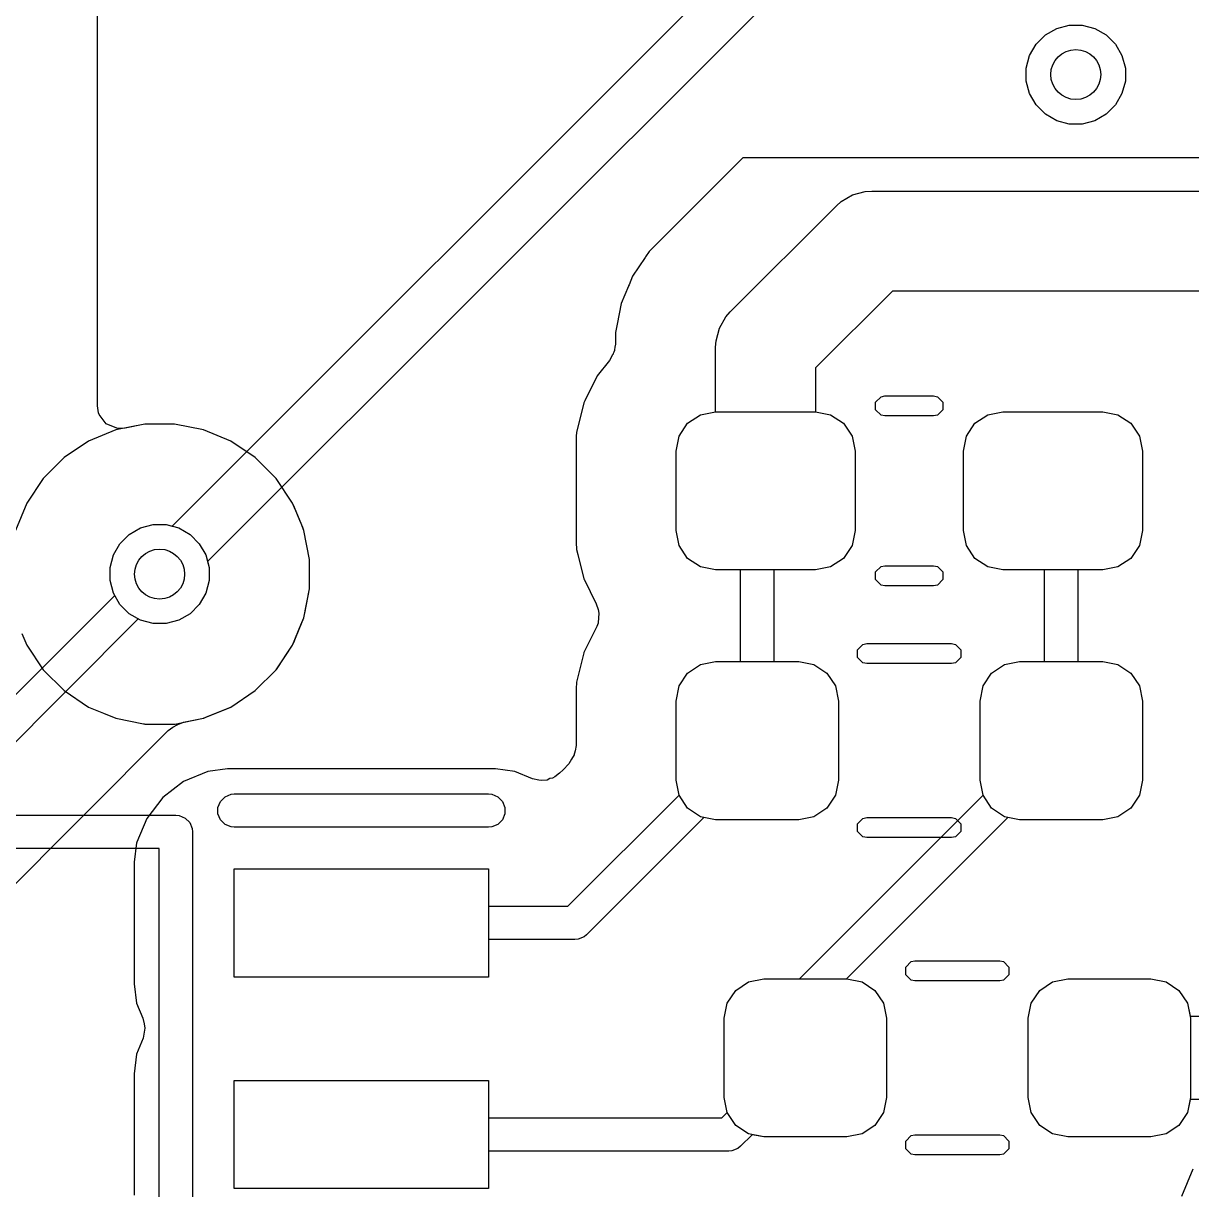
# Model space of a CAD drawing. Header units: inches. Extents: x 1.3 to 5.24, y -7.03 to -1.12.
# Drawn here: x 2.3497 to 2.6258, y -5.8542 to -5.5784 of the extents above; entities that cross this region are included whole.
import ezdxf

# ---------------------------------------------------------------- set-up
doc = ezdxf.new("R2010")
doc.units = ezdxf.units.IN
doc.header["$MEASUREMENT"] = 0
for name, color, linetype, true_color in [('B.Cu', 153, 'CONTINUOUS', 0x4d7fc4), ('B.Mask', 4, 'CONTINUOUS', 0x02ffee), ('B.Paste', 132, 'CONTINUOUS', 0x00c2c2), ('B.Silkscreen', 31, 'CONTINUOUS', 0xe8b2a7), ('F.Cu', 13, 'CONTINUOUS', 0xc83434), ('In1.Cu', 91, 'CONTINUOUS', 0x7fc87f), ('In2.Cu', 33, 'CONTINUOUS', 0xce7d2c)]:
    doc.layers.add(name, color=color, linetype=linetype, true_color=true_color)

msp = doc.modelspace()

# ---------------------------------------------------------------- linework, layer by layer
at = {"layer": 'B.Cu', "linetype": 'CONTINUOUS'}
for p, q in [((2.51974, -5.61024), (2.49756, -5.63242)), ((2.77559, -5.61024), (2.51974, -5.61024)), ((2.54301, -5.62055), (2.54568, -5.61901)), ((2.54568, -5.61901), (2.54866, -5.61821)), ((2.54866, -5.61821), (2.5502, -5.61811)), ((2.5502, -5.61811), (2.93307, -5.61811)), ((2.51675, -5.64667), (2.54185, -5.62157)), ((2.54185, -5.62157), (2.54301, -5.62055)), ((2.49756, -5.63242), (2.49673, -5.63366)), ((2.49665, -5.63378), (2.49368, -5.63823)), ((2.49673, -5.63366), (2.49665, -5.63378)), ((2.49665, -5.63378), (2.49665, -5.63378)), ((2.49673, -5.63366), (2.49673, -5.63366)), ((2.49368, -5.63823), (2.49284, -5.64026)), ((2.49272, -5.64055), (2.49101, -5.64468)), ((2.49284, -5.64026), (2.49272, -5.64054)), ((2.49272, -5.64054), (2.49272, -5.64055)), ((2.49272, -5.64055), (2.49272, -5.64055)), ((2.49284, -5.64026), (2.49284, -5.64026)), ((2.55509, -5.64173), (2.53691, -5.65991)), ((2.92818, -5.64173), (2.55509, -5.64173)), ((2.49101, -5.64468), (2.49003, -5.64959)), ((2.49101, -5.64468), (2.49101, -5.64468)), ((2.49101, -5.64468), (2.49101, -5.64468)), ((2.49101, -5.64468), (2.49101, -5.64468)), ((2.51573, -5.64783), (2.51675, -5.64667)), ((2.51419, -5.6505), (2.51573, -5.64783)), ((2.49003, -5.64959), (2.48965, -5.65153)), ((2.48965, -5.65153), (2.48965, -5.6541)), ((2.49003, -5.64959), (2.49003, -5.64959)), ((2.51339, -5.65348), (2.51419, -5.6505)), ((2.4895, -5.65501), (2.48939, -5.65567)), ((2.48964, -5.65431), (2.4895, -5.65501)), ((2.48965, -5.6541), (2.48962, -5.65424)), ((2.48962, -5.65424), (2.48964, -5.65431)), ((2.51329, -5.65502), (2.51339, -5.65348)), ((2.48891, -5.65685), (2.48824, -5.65812)), ((2.48906, -5.65663), (2.48891, -5.65685)), ((2.4891, -5.65653), (2.48906, -5.65663)), ((2.48921, -5.65616), (2.4891, -5.65653)), ((2.48936, -5.65576), (2.48921, -5.65616)), ((2.48939, -5.65567), (2.48936, -5.65576)), ((2.51329, -5.67028), (2.51329, -5.65502)), ((2.48824, -5.65812), (2.48532, -5.66175)), ((2.53691, -5.65991), (2.53691, -5.67028)), ((2.48532, -5.66175), (2.48237, -5.6677)), ((2.48532, -5.66175), (2.48532, -5.66175)), ((2.48532, -5.66175), (2.48532, -5.66175)), ((2.48214, -5.66818), (2.4804, -5.67515)), ((2.48237, -5.6677), (2.48214, -5.66818)), ((2.48214, -5.66818), (2.48214, -5.66818)), ((2.48237, -5.6677), (2.48237, -5.6677)), ((2.50668, -5.67301), (2.50971, -5.67099)), ((2.50971, -5.67099), (2.51329, -5.67028)), ((2.53691, -5.67028), (2.54049, -5.67099)), ((2.54049, -5.67099), (2.54352, -5.67301)), ((2.57459, -5.67301), (2.57762, -5.67099)), ((2.57762, -5.67099), (2.5812, -5.67028)), ((2.5812, -5.67028), (2.60482, -5.67028)), ((2.60482, -5.67028), (2.6084, -5.67099)), ((2.6084, -5.67099), (2.61143, -5.67301)), ((2.3784, -5.67321), (2.37155, -5.67457)), ((2.38538, -5.67321), (2.3784, -5.67321)), ((2.3784, -5.67321), (2.3784, -5.67321)), ((2.3784, -5.67321), (2.3784, -5.67321)), ((2.39223, -5.67457), (2.38538, -5.67321)), ((2.38538, -5.67321), (2.38538, -5.67321)), ((2.38538, -5.67321), (2.38538, -5.67321)), ((2.50465, -5.67605), (2.50668, -5.67301)), ((2.54352, -5.67301), (2.54555, -5.67605)), ((2.57256, -5.67605), (2.57459, -5.67301)), ((2.61143, -5.67301), (2.61346, -5.67605)), ((2.37155, -5.67457), (2.3651, -5.67724)), ((2.37155, -5.67457), (2.37155, -5.67457)), ((2.37155, -5.67457), (2.37155, -5.67457)), ((2.39868, -5.67724), (2.39223, -5.67457)), ((2.39223, -5.67457), (2.39223, -5.67457)), ((2.39223, -5.67457), (2.39223, -5.67457)), ((2.48036, -5.67583), (2.4803, -5.67674)), ((2.4803, -5.67674), (2.4803, -5.67674)), ((2.4803, -5.67674), (2.4803, -5.67676)), ((2.4803, -5.67676), (2.4803, -5.67676)), ((2.4803, -5.67676), (2.4803, -5.70123)), ((2.48039, -5.6754), (2.48036, -5.67583)), ((2.48036, -5.67583), (2.48036, -5.67583)), ((2.4804, -5.67515), (2.48039, -5.6754)), ((2.50394, -5.67963), (2.50465, -5.67605)), ((2.54555, -5.67605), (2.54626, -5.67963)), ((2.57185, -5.67963), (2.57256, -5.67605)), ((2.61346, -5.67605), (2.61417, -5.67963)), ((2.3651, -5.67724), (2.35929, -5.68112)), ((2.3651, -5.67724), (2.3651, -5.67724)), ((2.3651, -5.67724), (2.3651, -5.67724)), ((2.40449, -5.68112), (2.39868, -5.67724)), ((2.39868, -5.67724), (2.39868, -5.67724)), ((2.39868, -5.67724), (2.39868, -5.67724)), ((2.39868, -5.67724), (2.39868, -5.67724)), ((2.39868, -5.67724), (2.39868, -5.67724)), ((2.50394, -5.69833), (2.50394, -5.67963)), ((2.54626, -5.67963), (2.54626, -5.69833)), ((2.57185, -5.69833), (2.57185, -5.67963)), ((2.61417, -5.67963), (2.61417, -5.69833)), ((2.35929, -5.68112), (2.35435, -5.68606)), ((2.35929, -5.68112), (2.35929, -5.68112)), ((2.35929, -5.68112), (2.35929, -5.68112)), ((2.40943, -5.68606), (2.40449, -5.68112)), ((2.40449, -5.68112), (2.40449, -5.68112)), ((2.40449, -5.68112), (2.40449, -5.68112)), ((2.35435, -5.68606), (2.35047, -5.69187)), ((2.35435, -5.68606), (2.35435, -5.68606)), ((2.35435, -5.68606), (2.35435, -5.68606)), ((2.41331, -5.69187), (2.40943, -5.68606)), ((2.40943, -5.68606), (2.40943, -5.68606)), ((2.40943, -5.68606), (2.40943, -5.68606)), ((2.35047, -5.69187), (2.3478, -5.69832)), ((2.35047, -5.69187), (2.35047, -5.69187)), ((2.35047, -5.69187), (2.35047, -5.69187)), ((2.41453, -5.69483), (2.41331, -5.69187)), ((2.41331, -5.69187), (2.41331, -5.69187)), ((2.4157, -5.69765), (2.41453, -5.69483)), ((2.3747, -5.69929), (2.37737, -5.69775)), ((2.37737, -5.69775), (2.38035, -5.69695)), ((2.38035, -5.69695), (2.38343, -5.69695)), ((2.38343, -5.69695), (2.38641, -5.69775)), ((2.38641, -5.69775), (2.38908, -5.69929)), ((2.41598, -5.69832), (2.4157, -5.69765)), ((2.41734, -5.70517), (2.41598, -5.69832)), ((2.41598, -5.69832), (2.41598, -5.69832)), ((2.50465, -5.70191), (2.50394, -5.69833)), ((2.54626, -5.69833), (2.54555, -5.70191)), ((2.57256, -5.70191), (2.57185, -5.69833)), ((2.61417, -5.69833), (2.61346, -5.70191)), ((2.37098, -5.70414), (2.37252, -5.70147)), ((2.37252, -5.70147), (2.3747, -5.69929)), ((2.38908, -5.69929), (2.39126, -5.70147)), ((2.39126, -5.70147), (2.3928, -5.70414)), ((2.4803, -5.70123), (2.4803, -5.70133)), ((2.4803, -5.70133), (2.48031, -5.70141)), ((2.48031, -5.70141), (2.48039, -5.70258)), ((2.50668, -5.70494), (2.50465, -5.70191)), ((2.54555, -5.70191), (2.54352, -5.70494)), ((2.57459, -5.70494), (2.57256, -5.70191)), ((2.61346, -5.70191), (2.61143, -5.70494)), ((2.37018, -5.70712), (2.37098, -5.70414)), ((2.3928, -5.70414), (2.3936, -5.70712)), ((2.48039, -5.70258), (2.48039, -5.70264)), ((2.48039, -5.70264), (2.4804, -5.70274)), ((2.4804, -5.70274), (2.4804, -5.70281)), ((2.4804, -5.70281), (2.4807, -5.70401)), ((2.4807, -5.70401), (2.48214, -5.70977)), ((2.37018, -5.7102), (2.37018, -5.70712)), ((2.3936, -5.70712), (2.3936, -5.7102)), ((2.41734, -5.71215), (2.41734, -5.70517)), ((2.41734, -5.70517), (2.41734, -5.70517)), ((2.50971, -5.70697), (2.50668, -5.70494)), ((2.51329, -5.70768), (2.50971, -5.70697)), ((2.54049, -5.70697), (2.53691, -5.70768)), ((2.54352, -5.70494), (2.54049, -5.70697)), ((2.57762, -5.70697), (2.57459, -5.70494)), ((2.5812, -5.70768), (2.57762, -5.70697)), ((2.6084, -5.70697), (2.60482, -5.70768)), ((2.61143, -5.70494), (2.6084, -5.70697)), ((2.37098, -5.71318), (2.37018, -5.7102)), ((2.3936, -5.7102), (2.3928, -5.71318)), ((2.48214, -5.70977), (2.48214, -5.70979)), ((2.48214, -5.70979), (2.4822, -5.70989)), ((2.4822, -5.70989), (2.48508, -5.71571)), ((2.51919, -5.70768), (2.51329, -5.70768)), ((2.51919, -5.72933), (2.51919, -5.70768)), ((2.53691, -5.70768), (2.52707, -5.70768)), ((2.52707, -5.70768), (2.52707, -5.72933)), ((2.59104, -5.70768), (2.5812, -5.70768)), ((2.59104, -5.72933), (2.59104, -5.70768)), ((2.60482, -5.70768), (2.59892, -5.70768)), ((2.59892, -5.70768), (2.59892, -5.72933)), ((2.4162, -5.71792), (2.41734, -5.71215)), ((2.41734, -5.71215), (2.41734, -5.71215)), ((2.24778, -5.8372), (2.37128, -5.7137)), ((2.37128, -5.7137), (2.37098, -5.71318)), ((2.3928, -5.71318), (2.39126, -5.71585)), ((2.48508, -5.71571), (2.48551, -5.71703)), ((2.38908, -5.71803), (2.38641, -5.71957)), ((2.39126, -5.71585), (2.38908, -5.71803)), ((2.41598, -5.719), (2.41608, -5.7185)), ((2.41608, -5.7185), (2.4162, -5.71792)), ((2.48551, -5.71703), (2.48567, -5.71792)), ((2.48567, -5.71792), (2.48555, -5.72014)), ((2.37685, -5.71927), (2.25219, -5.84393)), ((2.37737, -5.71957), (2.37685, -5.71927)), ((2.38035, -5.72037), (2.37737, -5.71957)), ((2.38343, -5.72037), (2.38035, -5.72037)), ((2.38641, -5.71957), (2.38343, -5.72037)), ((2.41331, -5.72545), (2.41529, -5.72067)), ((2.41529, -5.72067), (2.41598, -5.719)), ((2.41598, -5.719), (2.41598, -5.719)), ((2.4852, -5.72106), (2.48214, -5.72723)), ((2.48551, -5.72026), (2.4852, -5.72106)), ((2.48555, -5.72014), (2.48551, -5.72026)), ((2.40943, -5.73126), (2.41331, -5.72545)), ((2.48214, -5.72724), (2.4804, -5.7342)), ((2.48214, -5.72723), (2.48214, -5.72724)), ((2.50971, -5.73004), (2.51329, -5.72933)), ((2.51329, -5.72933), (2.51919, -5.72933)), ((2.52707, -5.72933), (2.53297, -5.72933)), ((2.53297, -5.72933), (2.53655, -5.73004)), ((2.58156, -5.73004), (2.58514, -5.72933)), ((2.58514, -5.72933), (2.59104, -5.72933)), ((2.59892, -5.72933), (2.60482, -5.72933)), ((2.60482, -5.72933), (2.6084, -5.73004)), ((2.40449, -5.7362), (2.40943, -5.73126)), ((2.50465, -5.7351), (2.50668, -5.73207)), ((2.50668, -5.73207), (2.50971, -5.73004)), ((2.53655, -5.73004), (2.53958, -5.73207)), ((2.53958, -5.73207), (2.54161, -5.7351)), ((2.5765, -5.7351), (2.57853, -5.73207)), ((2.57853, -5.73207), (2.58156, -5.73004)), ((2.6084, -5.73004), (2.61143, -5.73207)), ((2.61143, -5.73207), (2.61346, -5.7351)), ((2.4804, -5.7342), (2.4803, -5.73581)), ((2.39868, -5.74008), (2.40449, -5.7362)), ((2.4803, -5.73581), (2.4803, -5.74914)), ((2.50394, -5.73868), (2.50465, -5.7351)), ((2.54161, -5.7351), (2.54232, -5.73868)), ((2.57579, -5.73868), (2.5765, -5.7351)), ((2.61346, -5.7351), (2.61417, -5.73868)), ((2.39298, -5.74244), (2.39868, -5.74008)), ((2.39868, -5.74008), (2.39868, -5.74008)), ((2.39868, -5.74008), (2.39868, -5.74008)), ((2.50394, -5.75738), (2.50394, -5.73868)), ((2.54232, -5.73868), (2.54232, -5.75738)), ((2.57579, -5.75738), (2.57579, -5.73868)), ((2.61417, -5.73868), (2.61417, -5.75738)), ((2.38755, -5.74368), (2.39223, -5.74275)), ((2.39223, -5.74275), (2.39298, -5.74244)), ((2.27008, -5.85948), (2.38391, -5.74564)), ((2.38391, -5.74564), (2.38502, -5.74481)), ((2.38502, -5.74481), (2.38617, -5.74419)), ((2.38617, -5.74419), (2.38755, -5.74368)), ((2.47987, -5.75137), (2.47921, -5.75244)), ((2.4799, -5.75125), (2.47987, -5.75137)), ((2.47995, -5.751), (2.4799, -5.75125)), ((2.48011, -5.75046), (2.47995, -5.751)), ((2.48013, -5.75041), (2.48011, -5.75046)), ((2.4803, -5.74914), (2.48013, -5.75041)), ((2.47861, -5.75355), (2.47725, -5.75491)), ((2.47921, -5.75244), (2.47861, -5.75355)), ((2.39332, -5.75531), (2.38757, -5.7577)), ((2.39794, -5.7547), (2.39332, -5.75531)), ((2.39332, -5.75531), (2.39332, -5.75531)), ((2.39332, -5.75531), (2.39332, -5.75531)), ((2.4612, -5.7547), (2.39794, -5.7547)), ((2.39794, -5.7547), (2.39794, -5.7547)), ((2.46127, -5.75471), (2.4612, -5.7547)), ((2.4612, -5.7547), (2.4612, -5.7547)), ((2.4612, -5.7547), (2.4612, -5.7547)), ((2.4612, -5.7547), (2.4612, -5.7547)), ((2.46582, -5.75531), (2.46127, -5.75471)), ((2.47002, -5.75706), (2.46582, -5.75531)), ((2.46582, -5.75531), (2.46582, -5.75531)), ((2.47154, -5.75741), (2.47002, -5.75706)), ((2.47408, -5.75702), (2.47346, -5.75735)), ((2.47477, -5.75687), (2.47408, -5.75702)), ((2.47531, -5.75657), (2.47477, -5.75687)), ((2.47642, -5.75574), (2.47531, -5.75657)), ((2.47725, -5.75491), (2.47642, -5.75574)), ((2.47725, -5.75491), (2.47725, -5.75491)), ((2.38757, -5.7577), (2.38263, -5.76148)), ((2.47208, -5.75745), (2.47154, -5.75741)), ((2.47346, -5.75735), (2.47208, -5.75745)), ((2.47208, -5.75745), (2.47208, -5.75745)), ((2.47208, -5.75745), (2.47208, -5.75745)), ((2.50465, -5.76095), (2.50394, -5.75738)), ((2.54232, -5.75738), (2.54161, -5.76096)), ((2.5765, -5.76095), (2.57579, -5.75738)), ((2.61417, -5.75738), (2.61346, -5.76096)), ((2.38263, -5.76148), (2.37884, -5.76642)), ((2.47839, -5.7872), (2.50465, -5.76095)), ((2.53311, -5.80433), (2.5765, -5.76095)), ((2.54161, -5.76096), (2.53958, -5.76399)), ((2.61346, -5.76096), (2.61143, -5.76399)), ((2.53958, -5.76399), (2.53655, -5.76602)), ((2.61143, -5.76399), (2.6084, -5.76602)), ((2.37884, -5.76642), (2.37652, -5.77201)), ((2.51054, -5.76619), (2.4828, -5.79393)), ((2.51329, -5.76673), (2.51054, -5.76619)), ((2.53297, -5.76673), (2.51329, -5.76673)), ((2.53655, -5.76602), (2.53297, -5.76673)), ((2.58239, -5.76619), (2.54425, -5.80433)), ((2.58514, -5.76673), (2.58239, -5.76619)), ((2.60482, -5.76673), (2.58514, -5.76673)), ((2.6084, -5.76602), (2.60482, -5.76673)), ((2.37645, -5.77217), (2.37585, -5.7768)), ((2.37647, -5.77213), (2.37645, -5.77217)), ((2.37652, -5.77201), (2.37647, -5.77213)), ((2.37585, -5.7768), (2.37585, -5.80549)), ((2.39949, -5.80394), (2.39949, -5.77835)), ((2.39949, -5.77835), (2.45965, -5.77835)), ((2.45965, -5.77835), (2.45965, -5.7872)), ((2.45965, -5.7872), (2.47839, -5.7872)), ((2.48002, -5.79508), (2.45965, -5.79508)), ((2.45965, -5.79508), (2.45965, -5.80394)), ((2.48079, -5.795), (2.48002, -5.79508)), ((2.48221, -5.79442), (2.48079, -5.795)), ((2.4828, -5.79393), (2.48221, -5.79442)), ((2.45965, -5.80394), (2.39949, -5.80394)), ((2.37585, -5.80549), (2.37645, -5.81011)), ((2.51805, -5.80707), (2.52109, -5.80504)), ((2.52109, -5.80504), (2.52467, -5.80433)), ((2.52467, -5.80433), (2.53311, -5.80433)), ((2.54425, -5.80433), (2.54435, -5.80433)), ((2.54435, -5.80433), (2.54793, -5.80504)), ((2.54793, -5.80504), (2.55096, -5.80707)), ((2.5899, -5.80707), (2.59294, -5.80504)), ((2.59294, -5.80504), (2.59652, -5.80433)), ((2.59652, -5.80433), (2.6162, -5.80433)), ((2.6162, -5.80433), (2.61978, -5.80504)), ((2.61978, -5.80504), (2.62281, -5.80707)), ((2.51603, -5.8101), (2.51805, -5.80707)), ((2.55096, -5.80707), (2.55299, -5.8101)), ((2.58788, -5.8101), (2.5899, -5.80707)), ((2.62281, -5.80707), (2.62484, -5.8101)), ((2.37645, -5.81011), (2.37645, -5.81011)), ((2.37645, -5.81011), (2.37646, -5.81011)), ((2.37646, -5.81011), (2.37646, -5.81011)), ((2.37646, -5.81011), (2.37791, -5.81362)), ((2.51531, -5.81368), (2.51603, -5.8101)), ((2.55299, -5.8101), (2.5537, -5.81368)), ((2.58717, -5.81368), (2.58788, -5.8101)), ((2.62484, -5.8101), (2.62545, -5.81319)), ((2.37791, -5.81362), (2.37791, -5.81363)), ((2.37791, -5.81363), (2.37826, -5.81497)), ((2.37826, -5.81497), (2.37837, -5.816)), ((2.51531, -5.83238), (2.51531, -5.81368)), ((2.5537, -5.81368), (2.5537, -5.83238)), ((2.58717, -5.83238), (2.58717, -5.81368)), ((2.62545, -5.81319), (2.64524, -5.81319)), ((2.37837, -5.816), (2.37802, -5.81839)), ((2.37802, -5.81839), (2.37646, -5.82217)), ((2.37645, -5.82217), (2.37585, -5.8268)), ((2.37646, -5.82217), (2.37645, -5.82217)), ((2.37585, -5.8268), (2.37585, -5.85549)), ((2.39949, -5.85394), (2.39949, -5.82835)), ((2.39949, -5.82835), (2.45965, -5.82835)), ((2.45965, -5.82835), (2.45965, -5.8372)), ((2.51602, -5.83595), (2.51531, -5.83238)), ((2.5537, -5.83238), (2.55299, -5.83596)), ((2.58788, -5.83596), (2.58717, -5.83238)), ((2.62545, -5.83287), (2.62484, -5.83596)), ((2.6437, -5.83287), (2.62545, -5.83287)), ((2.45965, -5.8372), (2.51477, -5.8372)), ((2.51477, -5.8372), (2.51602, -5.83595)), ((2.55299, -5.83596), (2.55096, -5.83899)), ((2.5899, -5.83899), (2.58788, -5.83596)), ((2.62484, -5.83596), (2.62281, -5.83899)), ((2.55096, -5.83899), (2.54793, -5.84102)), ((2.59294, -5.84102), (2.5899, -5.83899)), ((2.62281, -5.83899), (2.61978, -5.84102)), ((2.52192, -5.84119), (2.51918, -5.84393)), ((2.52467, -5.84173), (2.52192, -5.84119)), ((2.54435, -5.84173), (2.52467, -5.84173)), ((2.54793, -5.84102), (2.54435, -5.84173)), ((2.59652, -5.84173), (2.59294, -5.84102)), ((2.6162, -5.84173), (2.59652, -5.84173)), ((2.61978, -5.84102), (2.6162, -5.84173)), ((2.5164, -5.84508), (2.45965, -5.84508)), ((2.45965, -5.84508), (2.45965, -5.85394)), ((2.51717, -5.845), (2.5164, -5.84508)), ((2.51858, -5.84442), (2.51717, -5.845)), ((2.51918, -5.84393), (2.51858, -5.84442)), ((2.45965, -5.85394), (2.39949, -5.85394))]:
    msp.add_line(p, q, dxfattribs=at)
at = {"layer": 'B.Cu'}
for centre in [(2.59843, -5.59055), (2.38189, -5.70866)]:
    msp.add_circle(centre, 0.00591, dxfattribs=at)
at = {"layer": 'B.Mask', "linetype": 'CONTINUOUS'}
for p, q in [((2.50668, -5.67301), (2.50971, -5.67099)), ((2.50971, -5.67099), (2.51329, -5.67028)), ((2.51329, -5.67028), (2.53691, -5.67028)), ((2.53691, -5.67028), (2.54049, -5.67099)), ((2.54049, -5.67099), (2.54352, -5.67301)), ((2.57459, -5.67301), (2.57762, -5.67099)), ((2.57762, -5.67099), (2.5812, -5.67028)), ((2.5812, -5.67028), (2.60482, -5.67028)), ((2.60482, -5.67028), (2.6084, -5.67099)), ((2.6084, -5.67099), (2.61143, -5.67301)), ((2.50465, -5.67605), (2.50668, -5.67301)), ((2.54352, -5.67301), (2.54555, -5.67605)), ((2.57256, -5.67605), (2.57459, -5.67301)), ((2.61143, -5.67301), (2.61346, -5.67605)), ((2.50394, -5.67963), (2.50465, -5.67605)), ((2.54555, -5.67605), (2.54626, -5.67963)), ((2.57185, -5.67963), (2.57256, -5.67605)), ((2.61346, -5.67605), (2.61417, -5.67963)), ((2.50394, -5.69833), (2.50394, -5.67963)), ((2.54626, -5.67963), (2.54626, -5.69833)), ((2.57185, -5.69833), (2.57185, -5.67963)), ((2.61417, -5.67963), (2.61417, -5.69833)), ((2.50465, -5.70191), (2.50394, -5.69833)), ((2.54626, -5.69833), (2.54555, -5.70191)), ((2.57256, -5.70191), (2.57185, -5.69833)), ((2.61417, -5.69833), (2.61346, -5.70191)), ((2.50668, -5.70494), (2.50465, -5.70191)), ((2.54555, -5.70191), (2.54352, -5.70494)), ((2.57459, -5.70494), (2.57256, -5.70191)), ((2.61346, -5.70191), (2.61143, -5.70494)), ((2.50971, -5.70697), (2.50668, -5.70494)), ((2.51329, -5.70768), (2.50971, -5.70697)), ((2.54049, -5.70697), (2.53691, -5.70768)), ((2.54352, -5.70494), (2.54049, -5.70697)), ((2.57762, -5.70697), (2.57459, -5.70494)), ((2.5812, -5.70768), (2.57762, -5.70697)), ((2.6084, -5.70697), (2.60482, -5.70768)), ((2.61143, -5.70494), (2.6084, -5.70697)), ((2.53691, -5.70768), (2.51329, -5.70768)), ((2.60482, -5.70768), (2.5812, -5.70768)), ((2.50971, -5.73004), (2.51329, -5.72933)), ((2.51329, -5.72933), (2.53297, -5.72933)), ((2.53297, -5.72933), (2.53655, -5.73004)), ((2.58156, -5.73004), (2.58514, -5.72933)), ((2.58514, -5.72933), (2.60482, -5.72933)), ((2.60482, -5.72933), (2.6084, -5.73004)), ((2.50465, -5.7351), (2.50668, -5.73207)), ((2.50668, -5.73207), (2.50971, -5.73004)), ((2.53655, -5.73004), (2.53958, -5.73207)), ((2.53958, -5.73207), (2.54161, -5.7351)), ((2.5765, -5.7351), (2.57853, -5.73207)), ((2.57853, -5.73207), (2.58156, -5.73004)), ((2.6084, -5.73004), (2.61143, -5.73207)), ((2.61143, -5.73207), (2.61346, -5.7351)), ((2.50394, -5.73868), (2.50465, -5.7351)), ((2.54161, -5.7351), (2.54232, -5.73868)), ((2.57579, -5.73868), (2.5765, -5.7351)), ((2.61346, -5.7351), (2.61417, -5.73868)), ((2.50394, -5.75738), (2.50394, -5.73868)), ((2.54232, -5.73868), (2.54232, -5.75738)), ((2.57579, -5.75738), (2.57579, -5.73868)), ((2.61417, -5.73868), (2.61417, -5.75738)), ((2.50465, -5.76096), (2.50394, -5.75738)), ((2.54232, -5.75738), (2.54161, -5.76096)), ((2.5765, -5.76096), (2.57579, -5.75738)), ((2.61417, -5.75738), (2.61346, -5.76096)), ((2.50668, -5.76399), (2.50465, -5.76096)), ((2.54161, -5.76096), (2.53958, -5.76399)), ((2.57853, -5.76399), (2.5765, -5.76096)), ((2.61346, -5.76096), (2.61143, -5.76399)), ((2.50971, -5.76602), (2.50668, -5.76399)), ((2.53958, -5.76399), (2.53655, -5.76602)), ((2.58156, -5.76602), (2.57853, -5.76399)), ((2.61143, -5.76399), (2.6084, -5.76602)), ((2.51329, -5.76673), (2.50971, -5.76602)), ((2.53297, -5.76673), (2.51329, -5.76673)), ((2.53655, -5.76602), (2.53297, -5.76673)), ((2.58514, -5.76673), (2.58156, -5.76602)), ((2.60482, -5.76673), (2.58514, -5.76673)), ((2.6084, -5.76602), (2.60482, -5.76673)), ((2.39949, -5.80394), (2.39949, -5.77835)), ((2.39949, -5.77835), (2.45965, -5.77835)), ((2.45965, -5.77835), (2.45965, -5.80394)), ((2.45965, -5.80394), (2.39949, -5.80394)), ((2.51805, -5.80707), (2.52109, -5.80504)), ((2.52109, -5.80504), (2.52467, -5.80433)), ((2.52467, -5.80433), (2.54435, -5.80433)), ((2.54435, -5.80433), (2.54793, -5.80504)), ((2.54793, -5.80504), (2.55096, -5.80707)), ((2.5899, -5.80707), (2.59294, -5.80504)), ((2.59294, -5.80504), (2.59652, -5.80433)), ((2.59652, -5.80433), (2.6162, -5.80433)), ((2.6162, -5.80433), (2.61978, -5.80504)), ((2.61978, -5.80504), (2.62281, -5.80707)), ((2.51603, -5.8101), (2.51805, -5.80707)), ((2.55096, -5.80707), (2.55299, -5.8101)), ((2.58788, -5.8101), (2.5899, -5.80707)), ((2.62281, -5.80707), (2.62484, -5.8101)), ((2.51531, -5.81368), (2.51603, -5.8101)), ((2.55299, -5.8101), (2.5537, -5.81368)), ((2.58717, -5.81368), (2.58788, -5.8101)), ((2.62484, -5.8101), (2.62555, -5.81368)), ((2.51531, -5.83238), (2.51531, -5.81368)), ((2.5537, -5.81368), (2.5537, -5.83238)), ((2.58717, -5.83238), (2.58717, -5.81368)), ((2.62555, -5.81368), (2.62555, -5.83238)), ((2.39949, -5.85394), (2.39949, -5.82835)), ((2.39949, -5.82835), (2.45965, -5.82835)), ((2.45965, -5.82835), (2.45965, -5.85394)), ((2.51603, -5.83596), (2.51531, -5.83238)), ((2.5537, -5.83238), (2.55299, -5.83596)), ((2.58788, -5.83596), (2.58717, -5.83238)), ((2.62555, -5.83238), (2.62484, -5.83596)), ((2.51805, -5.83899), (2.51603, -5.83596)), ((2.55299, -5.83596), (2.55096, -5.83899)), ((2.5899, -5.83899), (2.58788, -5.83596)), ((2.62484, -5.83596), (2.62281, -5.83899)), ((2.52109, -5.84102), (2.51805, -5.83899)), ((2.55096, -5.83899), (2.54793, -5.84102)), ((2.59294, -5.84102), (2.5899, -5.83899)), ((2.62281, -5.83899), (2.61978, -5.84102)), ((2.52467, -5.84173), (2.52109, -5.84102)), ((2.54435, -5.84173), (2.52467, -5.84173)), ((2.54793, -5.84102), (2.54435, -5.84173)), ((2.59652, -5.84173), (2.59294, -5.84102)), ((2.6162, -5.84173), (2.59652, -5.84173)), ((2.61978, -5.84102), (2.6162, -5.84173)), ((2.45965, -5.85394), (2.39949, -5.85394))]:
    msp.add_line(p, q, dxfattribs=at)
at = {"layer": 'B.Paste', "linetype": 'CONTINUOUS'}
for p, q in [((2.50668, -5.67301), (2.50971, -5.67099)), ((2.50971, -5.67099), (2.51329, -5.67028)), ((2.51329, -5.67028), (2.53691, -5.67028)), ((2.53691, -5.67028), (2.54049, -5.67099)), ((2.54049, -5.67099), (2.54352, -5.67301)), ((2.57459, -5.67301), (2.57762, -5.67099)), ((2.57762, -5.67099), (2.5812, -5.67028)), ((2.5812, -5.67028), (2.60482, -5.67028)), ((2.60482, -5.67028), (2.6084, -5.67099)), ((2.6084, -5.67099), (2.61143, -5.67301)), ((2.50465, -5.67605), (2.50668, -5.67301)), ((2.54352, -5.67301), (2.54555, -5.67605)), ((2.57256, -5.67605), (2.57459, -5.67301)), ((2.61143, -5.67301), (2.61346, -5.67605)), ((2.50394, -5.67963), (2.50465, -5.67605)), ((2.54555, -5.67605), (2.54626, -5.67963)), ((2.57185, -5.67963), (2.57256, -5.67605)), ((2.61346, -5.67605), (2.61417, -5.67963)), ((2.50394, -5.69833), (2.50394, -5.67963)), ((2.54626, -5.67963), (2.54626, -5.69833)), ((2.57185, -5.69833), (2.57185, -5.67963)), ((2.61417, -5.67963), (2.61417, -5.69833)), ((2.50465, -5.70191), (2.50394, -5.69833)), ((2.54626, -5.69833), (2.54555, -5.70191)), ((2.57256, -5.70191), (2.57185, -5.69833)), ((2.61417, -5.69833), (2.61346, -5.70191)), ((2.50668, -5.70494), (2.50465, -5.70191)), ((2.54555, -5.70191), (2.54352, -5.70494)), ((2.57459, -5.70494), (2.57256, -5.70191)), ((2.61346, -5.70191), (2.61143, -5.70494)), ((2.50971, -5.70697), (2.50668, -5.70494)), ((2.51329, -5.70768), (2.50971, -5.70697)), ((2.54049, -5.70697), (2.53691, -5.70768)), ((2.54352, -5.70494), (2.54049, -5.70697)), ((2.57762, -5.70697), (2.57459, -5.70494)), ((2.5812, -5.70768), (2.57762, -5.70697)), ((2.6084, -5.70697), (2.60482, -5.70768)), ((2.61143, -5.70494), (2.6084, -5.70697)), ((2.53691, -5.70768), (2.51329, -5.70768)), ((2.60482, -5.70768), (2.5812, -5.70768)), ((2.50971, -5.73004), (2.51329, -5.72933)), ((2.51329, -5.72933), (2.53297, -5.72933)), ((2.53297, -5.72933), (2.53655, -5.73004)), ((2.58156, -5.73004), (2.58514, -5.72933)), ((2.58514, -5.72933), (2.60482, -5.72933)), ((2.60482, -5.72933), (2.6084, -5.73004)), ((2.50465, -5.7351), (2.50668, -5.73207)), ((2.50668, -5.73207), (2.50971, -5.73004)), ((2.53655, -5.73004), (2.53958, -5.73207)), ((2.53958, -5.73207), (2.54161, -5.7351)), ((2.5765, -5.7351), (2.57853, -5.73207)), ((2.57853, -5.73207), (2.58156, -5.73004)), ((2.6084, -5.73004), (2.61143, -5.73207)), ((2.61143, -5.73207), (2.61346, -5.7351)), ((2.50394, -5.73868), (2.50465, -5.7351)), ((2.54161, -5.7351), (2.54232, -5.73868)), ((2.57579, -5.73868), (2.5765, -5.7351)), ((2.61346, -5.7351), (2.61417, -5.73868)), ((2.50394, -5.75738), (2.50394, -5.73868)), ((2.54232, -5.73868), (2.54232, -5.75738)), ((2.57579, -5.75738), (2.57579, -5.73868)), ((2.61417, -5.73868), (2.61417, -5.75738)), ((2.50465, -5.76096), (2.50394, -5.75738)), ((2.54232, -5.75738), (2.54161, -5.76096)), ((2.5765, -5.76096), (2.57579, -5.75738)), ((2.61417, -5.75738), (2.61346, -5.76096)), ((2.50668, -5.76399), (2.50465, -5.76096)), ((2.54161, -5.76096), (2.53958, -5.76399)), ((2.57853, -5.76399), (2.5765, -5.76096)), ((2.61346, -5.76096), (2.61143, -5.76399)), ((2.50971, -5.76602), (2.50668, -5.76399)), ((2.53958, -5.76399), (2.53655, -5.76602)), ((2.58156, -5.76602), (2.57853, -5.76399)), ((2.61143, -5.76399), (2.6084, -5.76602)), ((2.51329, -5.76673), (2.50971, -5.76602)), ((2.53297, -5.76673), (2.51329, -5.76673)), ((2.53655, -5.76602), (2.53297, -5.76673)), ((2.58514, -5.76673), (2.58156, -5.76602)), ((2.60482, -5.76673), (2.58514, -5.76673)), ((2.6084, -5.76602), (2.60482, -5.76673)), ((2.39949, -5.80394), (2.39949, -5.77835)), ((2.39949, -5.77835), (2.45965, -5.77835)), ((2.45965, -5.77835), (2.45965, -5.80394)), ((2.45965, -5.80394), (2.39949, -5.80394)), ((2.51805, -5.80707), (2.52109, -5.80504)), ((2.52109, -5.80504), (2.52467, -5.80433)), ((2.52467, -5.80433), (2.54435, -5.80433)), ((2.54435, -5.80433), (2.54793, -5.80504)), ((2.54793, -5.80504), (2.55096, -5.80707)), ((2.5899, -5.80707), (2.59294, -5.80504)), ((2.59294, -5.80504), (2.59652, -5.80433)), ((2.59652, -5.80433), (2.6162, -5.80433)), ((2.6162, -5.80433), (2.61978, -5.80504)), ((2.61978, -5.80504), (2.62281, -5.80707)), ((2.51603, -5.8101), (2.51805, -5.80707)), ((2.55096, -5.80707), (2.55299, -5.8101)), ((2.58788, -5.8101), (2.5899, -5.80707)), ((2.62281, -5.80707), (2.62484, -5.8101)), ((2.51531, -5.81368), (2.51603, -5.8101)), ((2.55299, -5.8101), (2.5537, -5.81368)), ((2.58717, -5.81368), (2.58788, -5.8101)), ((2.62484, -5.8101), (2.62555, -5.81368)), ((2.51531, -5.83238), (2.51531, -5.81368)), ((2.5537, -5.81368), (2.5537, -5.83238)), ((2.58717, -5.83238), (2.58717, -5.81368)), ((2.62555, -5.81368), (2.62555, -5.83238)), ((2.39949, -5.85394), (2.39949, -5.82835)), ((2.39949, -5.82835), (2.45965, -5.82835)), ((2.45965, -5.82835), (2.45965, -5.85394)), ((2.51603, -5.83596), (2.51531, -5.83238)), ((2.5537, -5.83238), (2.55299, -5.83596)), ((2.58788, -5.83596), (2.58717, -5.83238)), ((2.62555, -5.83238), (2.62484, -5.83596)), ((2.51805, -5.83899), (2.51603, -5.83596)), ((2.55299, -5.83596), (2.55096, -5.83899)), ((2.5899, -5.83899), (2.58788, -5.83596)), ((2.62484, -5.83596), (2.62281, -5.83899)), ((2.52109, -5.84102), (2.51805, -5.83899)), ((2.55096, -5.83899), (2.54793, -5.84102)), ((2.59294, -5.84102), (2.5899, -5.83899)), ((2.62281, -5.83899), (2.61978, -5.84102)), ((2.52467, -5.84173), (2.52109, -5.84102)), ((2.54435, -5.84173), (2.52467, -5.84173)), ((2.54793, -5.84102), (2.54435, -5.84173)), ((2.59652, -5.84173), (2.59294, -5.84102)), ((2.6162, -5.84173), (2.59652, -5.84173)), ((2.61978, -5.84102), (2.6162, -5.84173)), ((2.45965, -5.85394), (2.39949, -5.85394))]:
    msp.add_line(p, q, dxfattribs=at)
at = {"layer": 'B.Silkscreen', "linetype": 'CONTINUOUS'}
for p, q in [((2.55111, -5.66799), (2.55239, -5.66672)), ((2.55111, -5.6698), (2.55111, -5.66799)), ((2.55239, -5.66672), (2.5533, -5.66654)), ((2.5533, -5.66654), (2.56481, -5.66654)), ((2.56481, -5.66654), (2.56572, -5.66672)), ((2.56572, -5.66672), (2.567, -5.66799)), ((2.567, -5.66799), (2.567, -5.6698)), ((2.55239, -5.67108), (2.55111, -5.6698)), ((2.5533, -5.67126), (2.55239, -5.67108)), ((2.56481, -5.67126), (2.5533, -5.67126)), ((2.56572, -5.67108), (2.56481, -5.67126)), ((2.567, -5.6698), (2.56572, -5.67108)), ((2.55111, -5.70815), (2.55239, -5.70687)), ((2.55239, -5.70687), (2.5533, -5.70669)), ((2.5533, -5.70669), (2.56481, -5.70669)), ((2.56481, -5.70669), (2.56572, -5.70687)), ((2.56572, -5.70687), (2.567, -5.70815)), ((2.55111, -5.70996), (2.55111, -5.70815)), ((2.55239, -5.71124), (2.55111, -5.70996)), ((2.567, -5.70996), (2.56572, -5.71124)), ((2.567, -5.70815), (2.567, -5.70996)), ((2.5533, -5.71142), (2.55239, -5.71124)), ((2.56481, -5.71142), (2.5533, -5.71142)), ((2.56572, -5.71124), (2.56481, -5.71142)), ((2.54684, -5.72656), (2.54812, -5.72528)), ((2.54684, -5.72836), (2.54684, -5.72656)), ((2.54812, -5.72528), (2.54903, -5.7251)), ((2.54903, -5.7251), (2.56908, -5.7251)), ((2.56908, -5.7251), (2.56999, -5.72528)), ((2.56999, -5.72528), (2.57127, -5.72656)), ((2.57127, -5.72656), (2.57127, -5.72836)), ((2.54812, -5.72964), (2.54684, -5.72836)), ((2.57127, -5.72836), (2.56999, -5.72964)), ((2.54903, -5.72982), (2.54812, -5.72964)), ((2.56908, -5.72982), (2.54903, -5.72982)), ((2.56999, -5.72964), (2.56908, -5.72982)), ((2.39567, -5.7638), (2.39625, -5.76238)), ((2.39625, -5.76238), (2.39734, -5.76129)), ((2.39734, -5.76129), (2.39876, -5.76071)), ((2.39876, -5.76071), (2.39953, -5.76063)), ((2.39953, -5.76063), (2.45965, -5.76063)), ((2.45965, -5.76063), (2.46041, -5.76071)), ((2.46041, -5.76071), (2.46183, -5.76129)), ((2.46183, -5.76129), (2.46292, -5.76238)), ((2.46292, -5.76238), (2.46351, -5.7638)), ((2.39567, -5.76533), (2.39567, -5.7638)), ((2.39625, -5.76675), (2.39567, -5.76533)), ((2.46351, -5.76533), (2.46292, -5.76675)), ((2.46351, -5.7638), (2.46351, -5.76533)), ((2.25992, -5.76567), (2.38575, -5.76567)), ((2.38575, -5.76567), (2.38652, -5.76574)), ((2.38652, -5.76574), (2.38794, -5.76633)), ((2.38794, -5.76633), (2.38902, -5.76742)), ((2.38902, -5.76742), (2.38961, -5.76884)), ((2.39734, -5.76784), (2.39625, -5.76675)), ((2.39876, -5.76843), (2.39734, -5.76784)), ((2.46183, -5.76784), (2.46041, -5.76843)), ((2.46292, -5.76675), (2.46183, -5.76784)), ((2.54684, -5.7677), (2.54812, -5.76642)), ((2.54684, -5.76951), (2.54684, -5.7677)), ((2.54812, -5.76642), (2.54903, -5.76624)), ((2.54903, -5.76624), (2.56908, -5.76624)), ((2.56908, -5.76624), (2.56999, -5.76642)), ((2.56999, -5.76642), (2.57127, -5.7677)), ((2.57127, -5.7677), (2.57127, -5.76951)), ((2.38961, -5.76884), (2.38969, -5.76961)), ((2.38969, -5.76961), (2.38969, -5.96268)), ((2.39953, -5.7685), (2.39876, -5.76843)), ((2.45965, -5.7685), (2.39953, -5.7685)), ((2.46041, -5.76843), (2.45965, -5.7685)), ((2.54812, -5.77078), (2.54684, -5.76951)), ((2.54903, -5.77096), (2.54812, -5.77078)), ((2.56908, -5.77096), (2.54903, -5.77096)), ((2.56999, -5.77078), (2.56908, -5.77096)), ((2.57127, -5.76951), (2.56999, -5.77078)), ((2.38181, -5.77354), (2.26386, -5.77354)), ((2.38181, -5.95874), (2.38181, -5.77354)), ((2.55822, -5.80156), (2.5595, -5.80028)), ((2.5595, -5.80028), (2.5604, -5.8001)), ((2.5604, -5.8001), (2.58046, -5.8001)), ((2.58046, -5.8001), (2.58137, -5.80028)), ((2.58137, -5.80028), (2.58264, -5.80156)), ((2.55822, -5.80336), (2.55822, -5.80156)), ((2.5595, -5.80464), (2.55822, -5.80336)), ((2.58264, -5.80336), (2.58137, -5.80464)), ((2.58264, -5.80156), (2.58264, -5.80336)), ((2.5604, -5.80482), (2.5595, -5.80464)), ((2.58046, -5.80482), (2.5604, -5.80482)), ((2.58137, -5.80464), (2.58046, -5.80482)), ((2.55822, -5.8427), (2.5595, -5.84142)), ((2.55822, -5.84451), (2.55822, -5.8427)), ((2.5595, -5.84142), (2.5604, -5.84124)), ((2.5604, -5.84124), (2.58046, -5.84124)), ((2.58046, -5.84124), (2.58137, -5.84142)), ((2.58137, -5.84142), (2.58264, -5.8427)), ((2.58264, -5.8427), (2.58264, -5.84451)), ((2.5595, -5.84578), (2.55822, -5.84451)), ((2.58264, -5.84451), (2.58137, -5.84578)), ((2.5604, -5.84596), (2.5595, -5.84578)), ((2.58046, -5.84596), (2.5604, -5.84596)), ((2.58137, -5.84578), (2.58046, -5.84596))]:
    msp.add_line(p, q, dxfattribs=at)
at = {"layer": 'F.Cu', "linetype": 'CONTINUOUS'}
for p, q in [((2.3672, -5.66889), (2.3672, -5.45048)), ((2.36748, -5.67052), (2.3672, -5.66889)), ((2.36763, -5.67093), (2.36748, -5.67052)), ((2.36924, -5.67316), (2.36763, -5.67093)), ((2.3718, -5.67416), (2.36924, -5.67316)), ((2.37234, -5.67421), (2.3718, -5.67416)), ((2.37373, -5.67414), (2.37234, -5.67421)), ((2.3784, -5.67321), (2.37373, -5.67414)), ((2.37373, -5.67414), (2.37373, -5.67414)), ((2.38538, -5.67321), (2.3784, -5.67321)), ((2.3784, -5.67321), (2.3784, -5.67321)), ((2.3784, -5.67321), (2.3784, -5.67321)), ((2.39223, -5.67457), (2.38538, -5.67321)), ((2.38538, -5.67321), (2.38538, -5.67321)), ((2.38538, -5.67321), (2.38538, -5.67321)), ((2.39868, -5.67724), (2.39223, -5.67457)), ((2.39223, -5.67457), (2.39223, -5.67457)), ((2.39223, -5.67457), (2.39223, -5.67457)), ((2.40449, -5.68112), (2.39868, -5.67724)), ((2.39868, -5.67724), (2.39868, -5.67724)), ((2.39868, -5.67724), (2.39868, -5.67724)), ((2.39868, -5.67724), (2.39868, -5.67724)), ((2.39868, -5.67724), (2.39868, -5.67724)), ((2.40943, -5.68606), (2.40449, -5.68112)), ((2.40449, -5.68112), (2.40449, -5.68112)), ((2.40449, -5.68112), (2.40449, -5.68112)), ((2.41331, -5.69187), (2.40943, -5.68606)), ((2.40943, -5.68606), (2.40943, -5.68606)), ((2.40943, -5.68606), (2.40943, -5.68606)), ((2.40943, -5.68606), (2.40943, -5.68606)), ((2.41357, -5.69249), (2.41331, -5.69187)), ((2.41331, -5.69187), (2.41331, -5.69187)), ((2.41517, -5.69637), (2.41357, -5.69249)), ((2.41531, -5.69671), (2.41517, -5.69637)), ((2.41517, -5.69637), (2.41517, -5.69637)), ((2.3747, -5.69929), (2.37737, -5.69775)), ((2.37737, -5.69775), (2.38035, -5.69695)), ((2.38035, -5.69695), (2.38343, -5.69695)), ((2.38343, -5.69695), (2.38641, -5.69775)), ((2.38641, -5.69775), (2.38908, -5.69929)), ((2.41598, -5.69832), (2.41531, -5.69671)), ((2.41734, -5.70517), (2.41598, -5.69832)), ((2.41598, -5.69832), (2.41598, -5.69832)), ((2.37098, -5.70414), (2.37252, -5.70147)), ((2.37252, -5.70147), (2.3747, -5.69929)), ((2.38908, -5.69929), (2.39126, -5.70147)), ((2.39126, -5.70147), (2.3928, -5.70414)), ((2.37018, -5.70712), (2.37098, -5.70414)), ((2.3928, -5.70414), (2.3936, -5.70712)), ((2.37018, -5.7102), (2.37018, -5.70712)), ((2.3936, -5.70712), (2.3936, -5.7102)), ((2.41734, -5.71215), (2.41734, -5.70517)), ((2.41734, -5.70517), (2.41734, -5.70517)), ((2.41734, -5.70517), (2.41734, -5.70517)), ((2.41734, -5.70517), (2.41734, -5.70517)), ((2.41734, -5.70517), (2.41734, -5.70517)), ((2.37098, -5.71318), (2.37018, -5.7102)), ((2.3936, -5.7102), (2.3928, -5.71318)), ((2.41598, -5.719), (2.41734, -5.71215)), ((2.41734, -5.71215), (2.41734, -5.71215)), ((2.37252, -5.71585), (2.37098, -5.71318)), ((2.3928, -5.71318), (2.39126, -5.71585)), ((2.3747, -5.71803), (2.37252, -5.71585)), ((2.37737, -5.71957), (2.3747, -5.71803)), ((2.38908, -5.71803), (2.38641, -5.71957)), ((2.39126, -5.71585), (2.38908, -5.71803)), ((2.38035, -5.72037), (2.37737, -5.71957)), ((2.38343, -5.72037), (2.38035, -5.72037)), ((2.38641, -5.71957), (2.38343, -5.72037)), ((2.41415, -5.72342), (2.41598, -5.719)), ((2.41598, -5.719), (2.41598, -5.719)), ((2.41598, -5.719), (2.41598, -5.719)), ((2.34932, -5.72268), (2.35047, -5.72545)), ((2.41357, -5.72483), (2.41415, -5.72342)), ((2.35047, -5.72545), (2.35047, -5.72545)), ((2.35047, -5.72545), (2.35435, -5.73126)), ((2.40948, -5.73118), (2.41331, -5.72545)), ((2.41331, -5.72545), (2.41357, -5.72483)), ((2.35435, -5.73126), (2.35435, -5.73126)), ((2.35435, -5.73126), (2.35435, -5.73126)), ((2.35435, -5.73126), (2.35929, -5.7362)), ((2.40449, -5.7362), (2.40943, -5.73126)), ((2.40943, -5.73126), (2.40948, -5.73118)), ((2.35929, -5.7362), (2.35929, -5.7362)), ((2.35929, -5.7362), (2.35929, -5.7362)), ((2.35929, -5.7362), (2.35929, -5.7362)), ((2.35929, -5.7362), (2.3651, -5.74008)), ((2.39868, -5.74008), (2.40449, -5.7362)), ((2.3651, -5.74008), (2.3651, -5.74008)), ((2.3651, -5.74008), (2.36859, -5.74153)), ((2.39267, -5.74257), (2.39868, -5.74008)), ((2.39868, -5.74008), (2.39868, -5.74008)), ((2.39868, -5.74008), (2.39868, -5.74008)), ((2.36859, -5.74153), (2.37155, -5.74275)), ((2.37155, -5.74275), (2.37155, -5.74275)), ((2.37155, -5.74275), (2.37155, -5.74275)), ((2.37155, -5.74275), (2.3781, -5.74405)), ((2.38766, -5.74366), (2.39223, -5.74275)), ((2.39223, -5.74275), (2.39236, -5.7427)), ((2.39223, -5.74275), (2.39223, -5.74275)), ((2.39223, -5.74275), (2.39223, -5.74275)), ((2.39223, -5.74275), (2.39223, -5.74275)), ((2.39223, -5.74275), (2.39223, -5.74275)), ((2.39236, -5.7427), (2.39267, -5.74257)), ((2.39267, -5.74257), (2.39267, -5.74257)), ((2.3781, -5.74405), (2.3782, -5.74408)), ((2.3782, -5.74408), (2.3784, -5.74411)), ((2.3784, -5.74411), (2.38538, -5.74411)), ((2.38538, -5.74411), (2.38554, -5.74411)), ((2.38554, -5.74411), (2.38585, -5.74402)), ((2.38585, -5.74402), (2.38766, -5.74366)), ((2.38766, -5.74366), (2.38766, -5.74366)), ((2.62606, -5.84935), (2.62339, -5.8558))]:
    msp.add_line(p, q, dxfattribs=at)
at = {"layer": 'F.Cu'}
for centre in [(2.59843, -5.59055), (2.38189, -5.70866)]:
    msp.add_circle(centre, 0.00591, dxfattribs=at)
at = {"layer": 'In1.Cu', "linetype": 'CONTINUOUS'}
for p, q in [((2.38486, -5.69734), (2.59252, -5.48968)), ((2.6026, -5.4963), (2.39322, -5.70569)), ((2.59124, -5.58118), (2.59391, -5.57964)), ((2.59391, -5.57964), (2.59688, -5.57884)), ((2.59688, -5.57884), (2.59997, -5.57884)), ((2.59997, -5.57884), (2.60295, -5.57964)), ((2.60295, -5.57964), (2.60562, -5.58118)), ((2.58905, -5.58336), (2.59124, -5.58118)), ((2.60562, -5.58118), (2.6078, -5.58336)), ((2.58751, -5.58603), (2.58905, -5.58336)), ((2.6078, -5.58336), (2.60934, -5.58603)), ((2.58672, -5.58901), (2.58751, -5.58603)), ((2.60934, -5.58603), (2.61014, -5.58901)), ((2.58672, -5.59209), (2.58672, -5.58901)), ((2.61014, -5.58901), (2.61014, -5.59209)), ((2.58751, -5.59507), (2.58672, -5.59209)), ((2.61014, -5.59209), (2.60934, -5.59507)), ((2.58905, -5.59774), (2.58751, -5.59507)), ((2.60934, -5.59507), (2.6078, -5.59774)), ((2.59124, -5.59992), (2.58905, -5.59774)), ((2.6078, -5.59774), (2.60562, -5.59992)), ((2.59391, -5.60146), (2.59124, -5.59992)), ((2.59688, -5.60226), (2.59391, -5.60146)), ((2.59997, -5.60226), (2.59688, -5.60226)), ((2.60295, -5.60146), (2.59997, -5.60226)), ((2.60562, -5.59992), (2.60295, -5.60146)), ((2.3747, -5.69929), (2.37737, -5.69775)), ((2.37737, -5.69775), (2.38035, -5.69695)), ((2.38035, -5.69695), (2.38343, -5.69695)), ((2.38343, -5.69695), (2.38486, -5.69734)), ((2.37098, -5.70414), (2.37252, -5.70147)), ((2.37252, -5.70147), (2.3747, -5.69929)), ((2.37018, -5.70712), (2.37098, -5.70414)), ((2.37018, -5.7102), (2.37018, -5.70712)), ((2.39322, -5.70569), (2.3936, -5.70712)), ((2.3936, -5.70712), (2.3936, -5.7102)), ((2.37098, -5.71318), (2.37018, -5.7102)), ((2.3936, -5.7102), (2.3928, -5.71318)), ((2.37252, -5.71585), (2.37098, -5.71318)), ((2.3928, -5.71318), (2.39126, -5.71585)), ((2.3747, -5.71803), (2.37252, -5.71585)), ((2.37737, -5.71957), (2.3747, -5.71803)), ((2.38908, -5.71803), (2.38641, -5.71957)), ((2.39126, -5.71585), (2.38908, -5.71803)), ((2.38035, -5.72037), (2.37737, -5.71957)), ((2.38343, -5.72037), (2.38035, -5.72037)), ((2.38641, -5.71957), (2.38343, -5.72037))]:
    msp.add_line(p, q, dxfattribs=at)
at = {"layer": 'In1.Cu'}
for centre in [(2.59843, -5.59055), (2.38189, -5.70866)]:
    msp.add_circle(centre, 0.00591, dxfattribs=at)
at = {"layer": 'In2.Cu', "linetype": 'CONTINUOUS'}
for p, q in [((2.59124, -5.58118), (2.59391, -5.57964)), ((2.59391, -5.57964), (2.59688, -5.57884)), ((2.59688, -5.57884), (2.59997, -5.57884)), ((2.59997, -5.57884), (2.60295, -5.57964)), ((2.60295, -5.57964), (2.60562, -5.58118)), ((2.58905, -5.58336), (2.59124, -5.58118)), ((2.60562, -5.58118), (2.6078, -5.58336)), ((2.58751, -5.58603), (2.58905, -5.58336)), ((2.6078, -5.58336), (2.60934, -5.58603)), ((2.58672, -5.58901), (2.58751, -5.58603)), ((2.60934, -5.58603), (2.61014, -5.58901)), ((2.58672, -5.59209), (2.58672, -5.58901)), ((2.61014, -5.58901), (2.61014, -5.59209)), ((2.58751, -5.59507), (2.58672, -5.59209)), ((2.61014, -5.59209), (2.60934, -5.59507)), ((2.58905, -5.59774), (2.58751, -5.59507)), ((2.60934, -5.59507), (2.6078, -5.59774)), ((2.59124, -5.59992), (2.58905, -5.59774)), ((2.6078, -5.59774), (2.60562, -5.59992)), ((2.59391, -5.60146), (2.59124, -5.59992)), ((2.59688, -5.60226), (2.59391, -5.60146)), ((2.59997, -5.60226), (2.59688, -5.60226)), ((2.60295, -5.60146), (2.59997, -5.60226)), ((2.60562, -5.59992), (2.60295, -5.60146)), ((2.3747, -5.69929), (2.37737, -5.69775)), ((2.37737, -5.69775), (2.38035, -5.69695)), ((2.38035, -5.69695), (2.38343, -5.69695)), ((2.38343, -5.69695), (2.38641, -5.69775)), ((2.38641, -5.69775), (2.38908, -5.69929)), ((2.37098, -5.70414), (2.37252, -5.70147)), ((2.37252, -5.70147), (2.3747, -5.69929)), ((2.38908, -5.69929), (2.39126, -5.70147)), ((2.39126, -5.70147), (2.3928, -5.70414)), ((2.37018, -5.70712), (2.37098, -5.70414)), ((2.3928, -5.70414), (2.3936, -5.70712)), ((2.37018, -5.7102), (2.37018, -5.70712)), ((2.3936, -5.70712), (2.3936, -5.7102)), ((2.37098, -5.71318), (2.37018, -5.7102)), ((2.3936, -5.7102), (2.3928, -5.71318)), ((2.37252, -5.71585), (2.37098, -5.71318)), ((2.3928, -5.71318), (2.39126, -5.71585)), ((2.3747, -5.71803), (2.37252, -5.71585)), ((2.37737, -5.71957), (2.3747, -5.71803)), ((2.38908, -5.71803), (2.38641, -5.71957)), ((2.39126, -5.71585), (2.38908, -5.71803)), ((2.38035, -5.72037), (2.37737, -5.71957)), ((2.38343, -5.72037), (2.38035, -5.72037)), ((2.38641, -5.71957), (2.38343, -5.72037))]:
    msp.add_line(p, q, dxfattribs=at)
at = {"layer": 'In2.Cu'}
for centre in [(2.59843, -5.59055), (2.38189, -5.70866)]:
    msp.add_circle(centre, 0.00591, dxfattribs=at)

doc.saveas('drawing.dxf')
